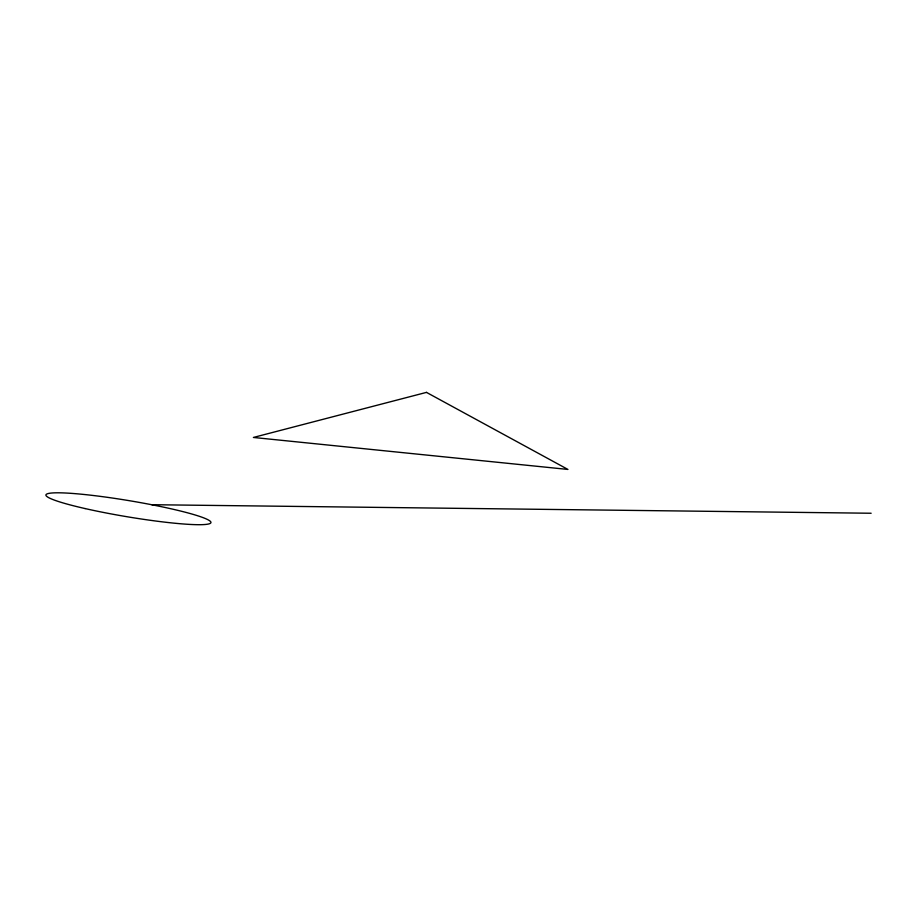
<?xml version="1.0" encoding="UTF-8"?>
<svg xmlns="http://www.w3.org/2000/svg" width="917" height="917" viewBox="0 0 917 917"><rect width="100%" height="100%" fill="white"/><g stroke="black" fill="none" stroke-linecap="round" stroke-linejoin="round"><path stroke-width="1.38" d="M151.821 504.705L871.15 513.245M426.474 392.384L253.39 437.455L567.932 469.435L426.474 392.384M85.121 508.568A83.688 8.104 9.5 0 0 210.933 522.564A83.688 8.104 9.5 0 0 89.155 495.02A83.688 8.104 9.5 0 0 85.121 508.568"/></g></svg>
